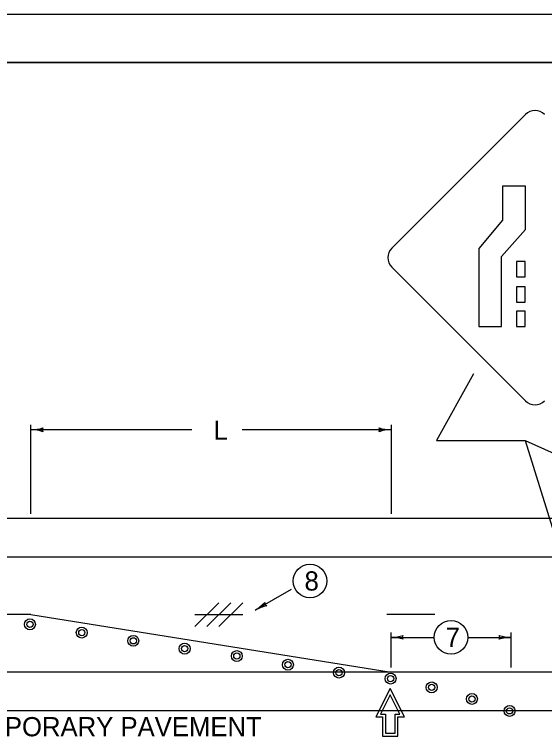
# Model space of a CAD drawing. Extents: x 1000 to 1036.3, y 1000 to 1022.
# Drawn here: x 1021.32 to 1026.84, y 1014.48 to 1022 of the extents above; entities that cross this region are included whole.
import ezdxf

# ---------------------------------------------------------------- set-up
doc = ezdxf.new("R2010")
doc.units = 0
doc.layers.add('Level 1', color=7, linetype='Continuous')
doc.layers.add('Level 10', color=7, linetype='Continuous')

msp = doc.modelspace()

# ---------------------------------------------------------------- linework, layer by layer
at = {"layer": 'Level 1'}
for p, q in [((1007, 1021.5), (1035.5, 1021.5)), ((1035.5, 1021.5), (1007, 1021.5)), ((1025.2504, 1019.5668), (1026.6425, 1020.9589)), ((1026.643, 1020.2125), (1026.4045, 1020.2125)), ((1026.4045, 1020.2125), (1026.4045, 1019.8566)), ((1026.643, 1019.7616), (1026.643, 1020.2125)), ((1026.4045, 1019.8566), (1026.1585, 1019.5622)), ((1026.3933, 1019.4783), (1026.643, 1019.7616)), ((1026.1585, 1019.5622), (1026.1585, 1018.7497)), ((1026.3933, 1018.7497), (1026.3933, 1019.4783)), ((1026.6425, 1017.9758), (1025.2504, 1019.3679)), ((1026.1585, 1018.7497), (1026.3933, 1018.7497)), ((1021.4927, 1016.8), (1021.4927, 1017.725)), ((1025.2427, 1017.725), (1025.2427, 1016.8)), ((1023.1678, 1017.675), (1021.4927, 1017.675)), ((1025.2427, 1017.675), (1023.6933, 1017.675)), ((1026.6408, 1017.5631), (1027.5463, 1014.6328)), ((1035.25, 1016.75), (1007.25, 1016.75)), ((1035.25, 1016.35), (1017.8653, 1016.35)), ((1024.204, 1016.0104), (1023.8288, 1015.7978)), ((1023.199, 1015.625), (1023.4477, 1015.8737)), ((1023.324, 1015.625), (1023.5727, 1015.8737)), ((1023.449, 1015.625), (1023.6977, 1015.8737)), ((1021.4927, 1015.75), (1017.1987, 1015.75)), ((1021.4927, 1015.75), (1025.2427, 1015.15)), ((1023.199, 1015.75), (1023.699, 1015.75)), ((1025.699, 1015.75), (1025.199, 1015.75)), ((1025.2427, 1015.2), (1025.2427, 1015.5637)), ((1025.2427, 1015.5137), (1025.6927, 1015.5137)), ((1026.0427, 1015.5137), (1026.4927, 1015.5137)), ((1026.4927, 1015.2), (1026.4927, 1015.5637)), ((1035.25, 1015.15), (1017.8653, 1015.15)), ((1035.25, 1014.75), (1007.25, 1014.75)), ((1025.1544, 1014.4843), (1025.3145, 1014.4843)), ((1025.1844, 1014.5143), (1025.2845, 1014.5143))]:
    msp.add_line(p, q, dxfattribs=at)
for points in [[(1026.6393, 1019.428), (1026.5499, 1019.428), (1026.5499, 1019.2678), (1026.6393, 1019.2678)], [(1026.6393, 1019.1653), (1026.5499, 1019.1653), (1026.5499, 1019.005), (1026.6393, 1019.005)], [(1026.6393, 1018.91), (1026.5499, 1018.91), (1026.5499, 1018.7497), (1026.6393, 1018.7497)]]:
    msp.add_lwpolyline(points, close=True, dxfattribs=at)
for points in [[(1026.1014, 1018.2571), (1025.7162, 1017.5631), (1026.6408, 1017.5631), (1027.5463, 1017.1583)], [(1025.234, 1014.9814), (1025.0859, 1014.6843), (1025.1544, 1014.6843), (1025.1544, 1014.4843)], [(1025.3145, 1014.4843), (1025.3145, 1014.6843), (1025.3832, 1014.6843), (1025.234, 1014.9814)], [(1025.2341, 1014.9143), (1025.1344, 1014.7143), (1025.1844, 1014.7143), (1025.1844, 1014.5143)], [(1025.2845, 1014.5143), (1025.2845, 1014.5143), (1025.2845, 1014.7143), (1025.3345, 1014.7143), (1025.2341, 1014.9143)]]:
    msp.add_lwpolyline(points, dxfattribs=at)
for centre, radius in [((1024.3983, 1016.1007), 0.175), ((1021.4823, 1015.6491), 0.0569), ((1021.4823, 1015.6491), 0.0325), ((1025.8677, 1015.5137), 0.175), ((1022.0221, 1015.5633), 0.0569), ((1022.0221, 1015.5633), 0.0325), ((1022.5577, 1015.4777), 0.0569), ((1022.5577, 1015.4777), 0.0325), ((1023.0934, 1015.396), 0.0569), ((1023.0934, 1015.396), 0.0325), ((1023.637, 1015.3182), 0.0569), ((1023.637, 1015.3182), 0.0325), ((1024.1688, 1015.2285), 0.0569), ((1024.1688, 1015.2285), 0.0325), ((1024.7006, 1015.1469), 0.0569), ((1024.7006, 1015.1469), 0.0325), ((1025.2375, 1015.0844), 0.0569), ((1025.2375, 1015.0844), 0.0325), ((1025.6659, 1014.9922), 0.0569), ((1025.6659, 1014.9922), 0.0325), ((1026.0851, 1014.8724), 0.0569), ((1026.0851, 1014.8724), 0.0325), ((1026.4767, 1014.748), 0.0569), ((1026.4767, 1014.748), 0.0325)]:
    msp.add_circle(centre, radius, dxfattribs=at)
for centre, radius, start, end in [((1026.7419, 1020.8595), 0.1406, 45.00008, 134.99993), ((1025.3498, 1019.4673), 0.1406, 134.99993, 225.00007), ((1026.7419, 1018.0752), 0.1406, 225.00007, 314.99992), ((1021.4927, 1018.0656), 0.3906, 270, 288.66878), ((1021.6412, 1017.675), 0.0312, 138.7746, 220.89129), ((1025.0941, 1017.675), 0.0312, 318.7746, 40.89129), ((1025.2427, 1018.0656), 0.3906, 251.34716, 269.99389), ((1021.4927, 1018.0656), 0.3906, 269.98778, 270), ((1021.4927, 1017.2844), 0.3906, 71.34716, 89.99389), ((1025.2427, 1017.2844), 0.3906, 90, 108.66878), ((1025.2427, 1017.2844), 0.3906, 89.98778, 90), ((1023.6362, 1016.1376), 0.3906, 299.54713, 318.21591), ((1023.6362, 1016.1376), 0.3906, 299.54713, 318.21591), ((1023.9581, 1015.871), 0.0312, 168.32173, 250.43842), ((1023.9581, 1015.871), 0.0312, 168.32173, 250.43842), ((1024.0215, 1015.4579), 0.3906, 100.89429, 119.54102), ((1024.0215, 1015.4579), 0.3906, 100.89429, 119.54102), ((1023.6362, 1016.1376), 0.3906, 299.53491, 299.54713), ((1023.6362, 1016.1376), 0.3906, 299.53491, 299.54713), ((1025.2427, 1015.9043), 0.3906, 269.98778, 270), ((1025.2427, 1015.9043), 0.3906, 270, 288.66878), ((1025.2427, 1015.123), 0.3906, 71.34716, 89.99389), ((1025.3912, 1015.5136), 0.0313, 138.7746, 220.89129), ((1026.3441, 1015.5137), 0.0313, 318.7746, 40.89129), ((1026.4927, 1015.123), 0.3906, 90, 108.66878), ((1026.4927, 1015.9043), 0.3906, 251.34716, 269.99389), ((1026.4927, 1015.123), 0.3906, 89.98778, 90)]:
    msp.add_arc(centre, radius, start, end, dxfattribs=at)
at = {"layer": 'Level 10'}
msp.add_line((1036, 1022), (1000, 1022), dxfattribs=at)

# ---------------------------------------------------------------- texts
at = {"layer": 'Level 1'}
for s, p in [('L', (1023.394, 1017.5713)), ('8', (1024.3417, 1016.0007)), ('7', (1025.811, 1015.4137)), ('TEMPORARY PAVEMENT', (1020.6566, 1014.4834))]:
    msp.add_text(s, height=0.2, dxfattribs=at).set_placement(p)

doc.saveas('drawing.dxf')
